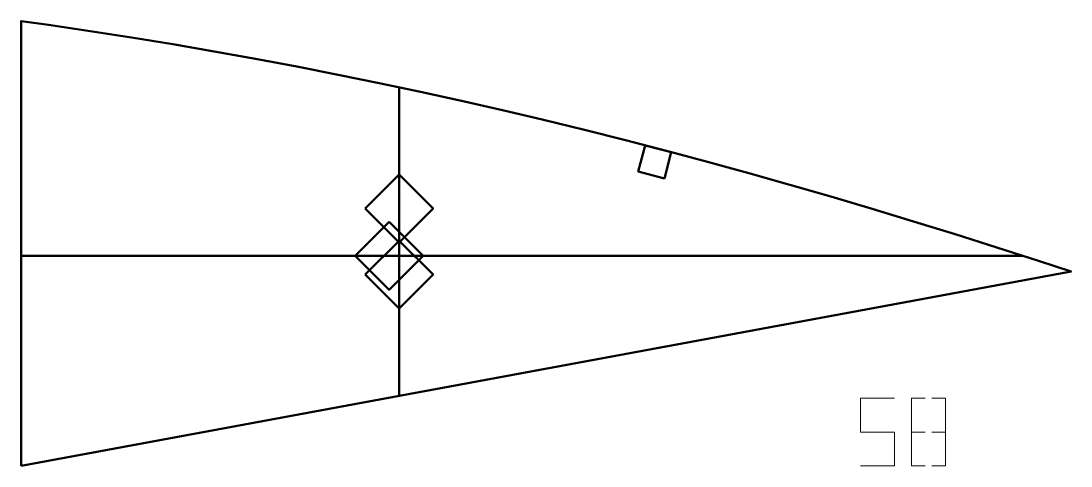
# Model space of a CAD drawing. Header units: metres. Extents: x 320 to 474, y 169 to 235.
import ezdxf

# ---------------------------------------------------------------- set-up
doc = ezdxf.new("R2010")
doc.units = ezdxf.units.M
doc.layers.add('Layer', color=1, linetype='Continuous', lineweight=50)
doc.layers.add('NumLabel', color=1, linetype='Continuous', lineweight=15)

msp = doc.modelspace()

# ---------------------------------------------------------------- linework, layer by layer
at = {"layer": 'Layer', "color": 7}
for p, q in [((375.23, 179.37), (375.23, 224.82)), ((375.23, 200.96), (375.23, 212.96)), ((375.23, 191.23), (375.23, 203.23)), ((319.52, 200), (467.13, 200)), ((367.74, 200), (379.74, 200))]:
    msp.add_line(p, q, dxfattribs=at)
at = {"layer": 'Layer'}
for points in [[(319.52, 169.05), (474.2, 197.71), (474.2, 197.71), (469.41, 199.27), (463.25, 201.25), (457.12, 203.18), (451, 205.08), (444.91, 206.92), (438.84, 208.72), (432.77, 210.48), (426.72, 212.19), (420.67, 213.85), (414.63, 215.46), (408.59, 217.03), (402.54, 218.55), (396.5, 220.02), (390.46, 221.45), (384.41, 222.83), (378.35, 224.16), (372.29, 225.44), (366.22, 226.68), (360.15, 227.87), (354.07, 229.01), (347.99, 230.11), (341.9, 231.16), (335.8, 232.16), (329.7, 233.12), (323.59, 234.02), (319.52, 234.59), (319.52, 169.05)], [(414.32, 211.41), (410.45, 212.41), (411.45, 216.28), (415.32, 215.28), (414.32, 211.41)], [(370.23, 206.96), (375.23, 211.96), (380.23, 206.96), (375.23, 201.96), (370.23, 206.96)], [(373.74, 205), (378.74, 200), (373.74, 195), (368.74, 200), (373.74, 205)], [(370.23, 197.23), (375.23, 202.23), (380.23, 197.23), (375.23, 192.23), (370.23, 197.23)]]:
    msp.add_lwpolyline(points, close=True, dxfattribs=at)
at = {"layer": 'NumLabel', "color": 1}
for points in [[(448.21, 179.05), (443.21, 179.05), (443.21, 174.05), (448.21, 174.05), (448.21, 169.05), (443.21, 169.05)], [(452.71, 179.05), (450.71, 179.05), (450.71, 169.05), (452.71, 169.05)], [(453.71, 169.05), (455.71, 169.05), (455.71, 179.05), (453.71, 179.05)], [(450.71, 174.05), (452.71, 174.05)], [(453.71, 174.05), (455.71, 174.05)]]:
    msp.add_lwpolyline(points, dxfattribs=at)

doc.saveas('drawing.dxf')
